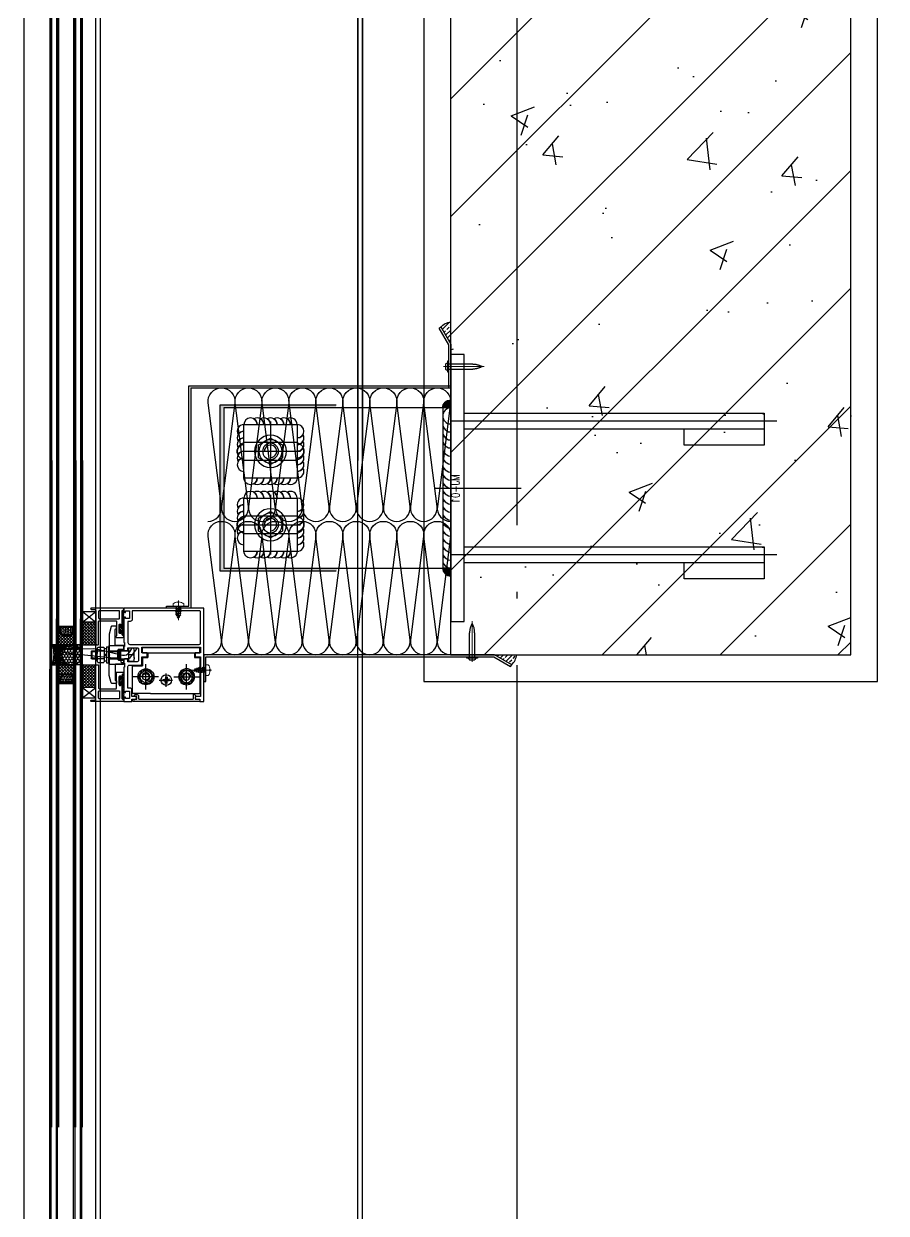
# Model space of a CAD drawing. Extents: x 6843040 to 15500510, y -6507076 to -4940511.
# Drawn here: x 7647908 to 7648554, y -6176403 to -6175511 of the extents above; entities that cross this region are included whole.
import ezdxf
from ezdxf.enums import TextEntityAlignment as Align

# ---------------------------------------------------------------- set-up
doc = ezdxf.new("R2010")
doc.units = 0
doc.header["$LTSCALE"] = 1000
doc.header["$MEASUREMENT"] = 0
for name, pattern in [('ACAD_ISO04W100', [30.5, 24, -3, 0.5, -3]), ('CENTER', [50.8, 31.75, -6.35, 6.35, -6.35]), ('CONTINOUS', [0]), ('DOTE', [2.42, 2, -0.2, 0.02, -0.2]), ('HIDDEN', [0.375, 0.25, -0.125])]:
    doc.linetypes.add(name, pattern=pattern)
for name, color, linetype in [('-07B2-附件', 8, 'Continuous'), ('1', 1, 'Continuous'), ('CENTER中心线层', 1, 'CENTER'), ('DOTE', 8, 'DOTE'), ('E_LINE_1', 1, 'Continuous'), ('FASTENER紧固件', 2, 'Continuous'), ('FRSTENER紧固件', 2, 'Continuous'), ('GC', 3, 'Continuous'), ('LT-dim 1', 3, 'Continuous'), ('LT-dim 2', 253, 'Continuous'), ('LT-dim 20', 253, 'Continuous'), ('LT-dim 4', 253, 'Continuous'), ('LT-dim 5', 3, 'Continuous'), ('LT-dim 50', 253, 'Continuous'), ('LT-dim 8', 253, 'Continuous'), ('LT-Fill-玻璃1', 14, 'Continuous'), ('LT-中线', 6, 'Continuous'), ('LT-文字标注', 7, 'Continuous'), ('LT-焊缝', 1, 'Continuous'), ('LT-玻璃', 4, 'Continuous'), ('LT-细线', 1, 'Continuous'), ('LT-铝板', 31, 'Continuous'), ('PJ', 25, 'Continuous'), ('PUB_HATCH', 8, 'Continuous'), ('Q02中线', 3, 'Continuous'), ('Q03轴线', 1, 'ACAD_ISO04W100'), ('Q08虚线', 75, 'HIDDEN'), ('Q09辅材', 31, 'Continuous'), ('WELDING', 1, 'Continuous'), ('XC', 61, 'Continuous'), ('ZX', 1, 'CENTER'), ('实体', 7, 'Continuous'), ('密封胶填充', 111, 'Continuous'), ('批荡层', 213, 'Continuous'), ('泡沫棒填充', 71, 'Continuous'), ('紧固件', 40, 'Continuous'), ('钢立柱规格布置', 2, 'Continuous')]:
    doc.layers.add(name, color=color, linetype=linetype)
for name, color, linetype, lineweight in [('002CEN', 1, 'CENTER', 13), ('003DOT', 253, 'HIDDEN', 13), ('009CON', 6, 'CONTINOUS', 15)]:
    doc.layers.add(name, color=color, linetype=linetype, lineweight=lineweight)
doc.styles.add('LT-文字标注', font='romans.shx', dxfattribs={"width": 0.8, "bigfont": 'gbhzfs.shx'})

# ---------------------------------------------------------------- blocks, each defined once
blk = doc.blocks.new('LT-BLK-20220127160324', base_point=(-28533.23, -2765.2))
at = {"color": 1, "linetype": 'ACAD_ISO04W100', "ltscale": 0.4}
for p, q in [((-28777.8, -2715.17), (-28533.23, -2715.17)), ((-28521.34, -2765.2), (-28586.02, -2765.2)), ((-28777.8, -2815.2), (-28533.23, -2815.2))]:
    blk.add_line(p, q, dxfattribs=at)
at = {"layer": 'GC', "color": 3}
blk.add_lwpolyline([(-28543.23, -2865.2), (-28543.23, -2665.2), (-28533.23, -2665.2), (-28533.23, -2865.2)], close=True, dxfattribs=at)
for points in [[(-28543.23, -2709.17), (-28768.23, -2709.17)], [(-28768.23, -2709.17), (-28768.23, -2733.17), (-28708.23, -2733.17), (-28708.23, -2721.17)], [(-28543.23, -2809.2), (-28768.23, -2809.2)], [(-28768.23, -2809.2), (-28768.23, -2833.2), (-28708.23, -2833.2), (-28708.23, -2821.2)]]:
    blk.add_lwpolyline(points, dxfattribs=at)
at = {"layer": 'GC', "ltscale": 3}
for points in [[(-28768.23, -2721.17), (-28543.23, -2721.17)], [(-28768.23, -2821.2), (-28543.23, -2821.2)]]:
    blk.add_lwpolyline(points, dxfattribs=at)
at = {"layer": 'LT-文字标注', "style": 'LT-文字标注', "width": 0.8}
blk.add_text('MJ-01', height=6, rotation=270, dxfattribs=at).set_placement((-28541.6, -2776.85), align=Align.BOTTOM_RIGHT)
blk = doc.blocks.new('LT-BLK-20230912092320', base_point=(26757.04, -59640.52))
at = {"layer": 'GC', "elevation": 0}
blk.add_lwpolyline([(26737.04, -59620.52), (26737.04, -59660.52), (26777.04, -59660.52), (26777.04, -59620.52)], close=True, dxfattribs=at)
at = {"layer": 'LT-焊缝', "elevation": 0}
for points in [[(26737.04, -59660.52, -0.57735), (26732.71, -59653.02, 0.267949), (26737.04, -59655.52, -0.57735), (26732.71, -59648.02, 0.267949), (26737.04, -59650.52, -0.57735), (26732.71, -59643.02, 0.267949), (26737.04, -59645.52, -0.57735), (26732.71, -59638.02, 0.267949), (26737.04, -59640.52, -0.57735), (26732.71, -59633.02, 0.267949), (26737.04, -59635.52, -0.57735), (26732.71, -59628.02, 0.267949), (26737.04, -59630.52, -1), (26737.04, -59620.52, -1)], [(26737.04, -59620.52, -0.57735), (26744.54, -59616.19, 0.267949), (26742.04, -59620.52, -0.57735), (26749.54, -59616.19, 0.267949), (26747.04, -59620.52, -0.57735), (26754.54, -59616.19, 0.267949), (26752.04, -59620.52, -0.57735), (26759.54, -59616.19, 0.267949), (26757.04, -59620.52, -0.57735), (26764.54, -59616.19, 0.267949), (26762.04, -59620.52, -1), (26772.04, -59620.52, -1)], [(26777.04, -59660.52, 0.57735), (26781.37, -59653.02, -0.267949), (26777.04, -59655.52, 0.57735), (26781.37, -59648.02, -0.267949), (26777.04, -59650.52, 0.57735), (26781.37, -59643.02, -0.267949), (26777.04, -59645.52, 0.57735), (26781.37, -59638.02, -0.267949), (26777.04, -59640.52, 0.57735), (26781.37, -59633.02, -0.267949), (26777.04, -59635.52, 0.57735), (26781.37, -59628.02, -0.267949), (26777.04, -59630.52, 1), (26777.04, -59620.52, 1)], [(26777.04, -59660.52, -0.57735), (26769.54, -59664.85, 0.267949), (26772.04, -59660.52, -0.57735), (26764.54, -59664.85, 0.267949), (26767.04, -59660.52, -0.57735), (26759.54, -59664.85, 0.267949), (26762.04, -59660.52, -0.57735), (26754.54, -59664.85, 0.267949), (26757.04, -59660.52, -0.57735), (26749.54, -59664.85, 0.267949), (26752.04, -59660.52, -0.57735), (26744.54, -59664.85, 0.267949), (26747.04, -59660.52, -1), (26737.04, -59660.52, -1)]]:
    blk.add_lwpolyline(points, format="xyb", dxfattribs=at)
at = {"layer": 'Q02中线'}
for centre, start, end in [((26757.04, -59622.24), 14.85003, 165.14997), ((26757.04, -59658.79), 194.85003, 345.14997)]:
    blk.add_arc(centre, 6.72, start, end, dxfattribs=at)
at = {"layer": 'Q03轴线', "ltscale": 0.2, "elevation": 0}
for points in [[(26757.04, -59618.12), (26757.04, -59662.91)], [(26734.64, -59640.52), (26779.43, -59640.52)]]:
    blk.add_lwpolyline(points, dxfattribs=at)
at = {"layer": 'Q08虚线', "ltscale": 20}
for p, q in [((26750.54, -59660.52), (26750.54, -59620.52)), ((26763.54, -59620.52), (26763.54, -59660.52))]:
    blk.add_line(p, q, dxfattribs=at)
at = {"layer": 'Q09辅材', "elevation": 0}
for points in [[(26757.04, -59628.52, -1), (26757.04, -59652.52, -1), (26757.04, -59628.52, -1)], [(26757.04, -59631.82, -1), (26757.04, -59649.22, -1), (26757.04, -59631.82, -1)], [(26757.04, -59634.52, -1), (26757.04, -59646.52, -1), (26757.04, -59634.52, -1)], [(26761.69, -59640.52, -2.414214), (26757.04, -59635.87, -2.414214)]]:
    blk.add_lwpolyline(points, format="xyb", dxfattribs=at)
blk.add_lwpolyline([(26766.96, -59640.52), (26762, -59631.52), (26752.07, -59631.52), (26747.11, -59640.52), (26752.07, -59649.52), (26762, -59649.52), (26766.96, -59640.52)], dxfattribs=at)
blk = doc.blocks.new('LT-BLK-20240910174306', base_point=(-5314322.42, -274178.33))
at = {"layer": 'LT-Fill-玻璃1'}
h = blk.add_hatch(dxfattribs=at)
h.set_pattern_fill('DOTS', color=8, scale=0.5)
h.set_pattern_definition([(0, (-5830511.4218, -915288.585), (0.396875, 0.79375), [0, -0.79375])])
h.paths.add_polyline_path([(-5314418.42, -274118.33), (-5314418.42, -274116.33), (-5314505.51, -274116.33), (-5314505.51, -274240.33), (-5314417.69, -274240.33), (-5314417.69, -274238.33), (-5314503.51, -274238.33), (-5314503.51, -274118.33)])
at = {"layer": 'WELDING'}
h = blk.add_hatch(color=256, dxfattribs=at)
h.dxf.hatch_style = 1
edge = h.paths.add_edge_path()
edge.add_line((-5314332.42, -274112.33), (-5314332.42, -274118.33))
edge.add_line((-5314332.42, -274118.33), (-5314338.42, -274118.33))
edge.add_arc((-5314332.42, -274118.33), 6, 90, 180, ccw=False)
h = blk.add_hatch(color=256, dxfattribs=at)
h.dxf.hatch_style = 1
edge = h.paths.add_edge_path()
edge.add_line((-5314332.42, -274244.33), (-5314332.42, -274238.33))
edge.add_line((-5314332.42, -274238.33), (-5314338.42, -274238.33))
edge.add_arc((-5314332.42, -274238.33), 6, 180, 270)
at = {"layer": 'GC'}
blk.add_line((-5314338.42, -274118.33), (-5314338.42, -274238.33), dxfattribs=at)
at = {"layer": 'GC', "elevation": 0}
blk.add_lwpolyline([(-5314332.42, -274238.33), (-5314332.42, -274118.33), (-5314502.42, -274118.33), (-5314502.42, -274238.33)], close=True, dxfattribs=at)
at = {"layer": 'LT-dim 2', "color": 8, "elevation": 0}
blk.add_lwpolyline([(-5314418.42, -274116.33), (-5314505.51, -274116.33), (-5314505.51, -274240.33), (-5314418.42, -274240.33)], dxfattribs=at)
at = {"layer": 'LT-dim 5', "color": 1}
for centre, start in [((-5314332.42, -274124.33), 90), ((-5314332.42, -274130.33), 150), ((-5314332.42, -274136.33), 150), ((-5314332.42, -274142.33), 150), ((-5314332.42, -274148.33), 150), ((-5314332.42, -274154.33), 150), ((-5314332.42, -274160.33), 150), ((-5314332.42, -274166.33), 150), ((-5314332.42, -274172.33), 150), ((-5314332.42, -274178.33), 150), ((-5314332.42, -274184.33), 150), ((-5314332.42, -274190.33), 150), ((-5314332.42, -274196.33), 150), ((-5314332.42, -274202.33), 150), ((-5314332.42, -274208.33), 150), ((-5314332.42, -274214.33), 150), ((-5314332.42, -274220.33), 150), ((-5314332.42, -274226.33), 150), ((-5314332.42, -274232.33), 150)]:
    blk.add_arc(centre, 6, start, 270, dxfattribs=at)
at = {"layer": 'WELDING'}
for points in [[(-5314332.42, -274112.33), (-5314332.42, -274118.33), (-5314338.42, -274118.33, -0.414214)], [(-5314332.42, -274244.33), (-5314332.42, -274238.33), (-5314338.42, -274238.33, 0.414214)]]:
    blk.add_lwpolyline(points, format="xyb", close=True, dxfattribs=at)
at = {"layer": 'LT-dim 4', "xscale": -1, "rotation": 90}
for p in [(-5314467.51, -274150.83, 0), (-5314467.51, -274205.83, 0)]:
    blk.add_blockref('LT-BLK-20230912092320', p, dxfattribs=at)
at = {"layer": 'LT-dim 50', "xscale": -1}
blk.add_blockref('LT-BLK-20220127160324', (-5314332.42, -274178.33), dxfattribs=at)
blk = doc.blocks.new('LT-BLK-20230218091845', base_point=(395239.09, 252820.69))
at = {"layer": 'LT-Fill-玻璃1'}
h = blk.add_hatch(dxfattribs=at)
h.set_pattern_fill('ANSI33', color=8, scale=0.75, style=0)
h.set_pattern_definition([(45, (0, 0), (-3.367596045, 3.367596045), []), (45, (3.3676, 0), (-3.367596045, 3.367596045), [2.38125, -1.190625])])
edge = h.paths.add_edge_path()
edge.add_line((395239.09, 252820.69), (395252.08, 252813.19))
edge.add_arc((395244.39, 252821.78), 11.52, 311.8286, 333.21054)
edge.add_arc((395244.39, 252821.78), 11.52, 333.21054, 354.59247)
edge.add_line((395255.86, 252820.69), (395239.09, 252820.69))
at = {"layer": 'LT-dim 5'}
blk.add_arc((395244.39, 252821.78), 11.52, 311.8286, 354.59247, dxfattribs=at)
blk = doc.blocks.new('LT-BLK-20240528163730', base_point=(-326528.04, 67956.23))
at = {"layer": 'LT-中线'}
for p, q in [((-326529.33, 67957.09), (-326536.83, 67944.1)), ((-326535.33, 67943.67), (-326528.04, 67956.23)), ((-326528.04, 67956.23), (-326529.33, 67957.09)), ((-326536.83, 67944.1), (-326536.83, 67911.34)), ((-326535.33, 67911.34), (-326535.33, 67943.67))]:
    blk.add_line(p, q, dxfattribs=at)
at = {"layer": 'LT-Fill-玻璃1', "rotation": 90.00000000172149}
blk.add_blockref('LT-BLK-20230218091845', (-326536.83, 67944.01), dxfattribs=at)
blk = doc.blocks.new('sd425')
at = {"layer": '实体', "color": 1, "linetype": 'CENTER', "lineweight": 18}
blk.add_line((-0.05, 3.92), (-0.05, -26.62), dxfattribs=at)
at = {"layer": '紧固件', "color": 40}
blk.add_lwpolyline([(4, 0), (-4, 0), (-4, 0.98), (4, 0.98)], close=True, dxfattribs=at)
blk.add_lwpolyline([(-3.5, 0.98, 0.342434), (-2.05, 2.11, -0.350221), (-1.56, 2.48), (1.57, 2.48, -0.341999), (2.05, 2.1, 0.348555), (3.5, 0.98)], format="xyb", dxfattribs=at)
at = {"layer": '紧固件', "color": 40, "linetype": 'HIDDEN', "ltscale": 2}
blk.add_lwpolyline([(1.87, 0), (1.87, -18, -0.131642), (-0.04, -24.99, -0.131531), (-1.93, -18), (-1.93, 0)], format="xyb", dxfattribs=at)
blk = doc.blocks.new('LT-BLK-20240528163734', base_point=(-326528.04, 67956.23))
at = {"rotation": 270}
blk.add_blockref('sd425', (-326535.33, 67927.36), dxfattribs=at)
at = {"layer": 'LT-dim 50'}
blk.add_blockref('LT-BLK-20240528163730', (-326528.04, 67956.23), dxfattribs=at)
blk = doc.blocks.new('*U255')
at = {"layer": '002CEN', "ltscale": 5}
blk.add_line((-4.05, 0), (10.54, 0), dxfattribs=at)
at = {"layer": '003DOT', "ltscale": 5}
for p, q in [((0, 4), (0, 1.75)), ((0, 1.75), (0, -2.31)), ((0, 1.69), (0.62, -1.55)), ((0, 0), (0.3, -2.11)), ((0.2, 1.55), (0.78, 1.55)), ((0.78, 1.55), (1.1, 2.11)), ((0.78, 1.55), (1.37, -1.55)), ((1.1, 2.11), (1.7, -2.11)), ((1.1, 2.11), (1.43, 1.55)), ((1.43, 1.55), (2.02, -1.55)), ((1.43, 1.55), (2.18, 1.55)), ((2.18, 1.55), (2.5, 2.11)), ((2.18, 1.55), (2.77, -1.55)), ((2.5, 2.11), (3.1, -2.11)), ((2.5, 2.11), (2.83, 1.55)), ((2.83, 1.55), (3.42, -1.55)), ((2.83, 1.55), (3.58, 1.55)), ((3.58, 1.55), (3.9, 2.11)), ((3.58, 1.55), (4.17, -1.55)), ((3.9, 2.11), (4.5, -2.11)), ((3.9, 2.11), (4.23, 1.55)), ((4.23, 1.55), (4.82, -1.55)), ((4.23, 1.55), (4.98, 1.55)), ((4.98, 1.55), (5.3, 2.11)), ((4.98, 1.55), (5.57, -1.55)), ((5.3, 2.11), (5.9, -2.11)), ((5.3, 2.11), (5.63, 1.55)), ((5.63, 1.55), (6.22, -1.55)), ((5.63, 1.55), (5.76, 1.55)), ((5.76, 1.55), (6.47, 1.25)), ((6.47, 1.25), (6.76, 1.74)), ((6.47, 1.25), (6.94, -1.06)), ((6.76, 1.74), (7.22, -1.55)), ((6.76, 1.74), (7.21, 0.95)), ((7.21, 0.95), (7.68, -0.75)), ((7.21, 0.95), (7.96, 0.64)), ((7.96, 0.64), (8.24, 1.13)), ((7.96, 0.64), (8.26, -0.51)), ((8.24, 1.13), (8.54, -1)), ((8.24, 1.13), (8.7, 0.33)), ((8.7, 0.33), (9, -0.21)), ((8.7, 0.33), (9.5, 0)), ((9.5, 0), (9, -0.21)), ((0, -2.31), (0, -4)), ((0.3, -2.11), (0.2, -2.11)), ((0.62, -1.55), (0.3, -2.11)), ((1.37, -1.55), (0.62, -1.55)), ((1.7, -2.11), (1.37, -1.55)), ((2.02, -1.55), (1.7, -2.11)), ((2.77, -1.55), (2.02, -1.55)), ((3.1, -2.11), (2.77, -1.55)), ((3.42, -1.55), (3.1, -2.11)), ((4.17, -1.55), (3.42, -1.55)), ((4.5, -2.11), (4.17, -1.55)), ((4.82, -1.55), (4.5, -2.11)), ((5.57, -1.55), (4.82, -1.55)), ((5.9, -2.11), (5.57, -1.55)), ((6.22, -1.55), (5.9, -2.11)), ((6.94, -1.06), (6.19, -1.37)), ((6.19, -1.37), (6.22, -1.55)), ((7.22, -1.55), (6.94, -1.06)), ((7.68, -0.75), (7.22, -1.55)), ((8.26, -0.51), (7.68, -0.75)), ((8.54, -1), (8.26, -0.51)), ((9, -0.21), (8.54, -1))]:
    blk.add_line(p, q, dxfattribs=at)
for centre, start, end in [((0.2, 1.75), 180, 270), ((0.2, -2.31), 90, 180)]:
    blk.add_arc(centre, 0.2, start, end, dxfattribs=at)
at = {"layer": '009CON'}
for p, q in [((-2.7, 0.4), (-3.09, 0.4)), ((-2.7, -0.4), (-2.7, 0.4)), ((-1.72, 4), (0, 4)), ((-3.09, -0.4), (-2.7, -0.4)), ((0, -4), (-1.72, -4))]:
    blk.add_line(p, q, dxfattribs=at)
for start, end in [(142.02013, 176.47188), (183.52812, 217.97987)]:
    blk.add_arc((3.4, 0), 6.5, start, end, dxfattribs=at)
blk = doc.blocks.new('*U254')
at = {"layer": 'LT-玻璃', "color": 8}
for p, q in [((-1546.8, 23), (0, 23)), ((-1546.8, 19), (0, 19)), ((-1546.8, 5), (0, 5)), ((-1546.8, 1), (0, 1))]:
    blk.add_line(p, q, dxfattribs=at)
at = {"layer": 'LT-玻璃', "color": 150}
for points in [[(-1546.8, 24), (-1, 24), (0, 23), (0, 19), (-1, 18), (-1546.8, 18)], [(-1546.8, 0), (-1, 0), (0, 1), (0, 5), (-1, 6), (-1546.8, 6)]]:
    blk.add_lwpolyline(points, dxfattribs=at)
blk = doc.blocks.new('LT-BLK-20221110170712', base_point=(70366.62, 148976.21))
at = {"layer": 'LT-铝板'}
blk.add_lwpolyline([(70377.32, 148988.71), (70366.82, 148988.71, 0.414214), (70366.32, 148988.21), (70366.32, 148986.21, 0.414214), (70366.82, 148985.71), (70370.32, 148985.71, -0.414214), (70370.82, 148985.21), (70370.82, 148981.71), (70370.82, 148978.21, -0.414214), (70370.32, 148977.71), (70366.82, 148977.71, 0.414214), (70366.32, 148977.21), (70366.32, 148975.21, 0.414214), (70366.82, 148974.71), (70372.32, 148974.71, -0.414214), (70372.82, 148974.21), (70372.82, 148962.71, -0.414214), (70372.32, 148962.21, 0.414214), (70371.82, 148961.71), (70371.82, 148960.71, 0.414214), (70372.32, 148960.21), (70375.33, 148960.21, 0.339454), (70375.81, 148960.58), (70377.32, 148966.21), (70377.32, 148981.21), (70376.82, 148981.71), (70377.32, 148982.21)], format="xyb", close=True, dxfattribs=at)
blk = doc.blocks.new('LT-BLK-20221110170731', base_point=(70370.08, 148951.27))
at = {"layer": 'LT-铝板'}
for points in [[(70391.52, 148949.71, 0.414214), (70391.02, 148950.21), (70389.02, 148950.21, -0.414214), (70387.52, 148951.71), (70387.52, 148976.21, 0.414214), (70387.02, 148976.71), (70386.02, 148976.71, 0.414214), (70385.52, 148976.21), (70385.52, 148959.21, -0.414214), (70385.02, 148958.71), (70372.62, 148958.71, -0.414214), (70372.12, 148959.21), (70372.12, 148969.84, -0.267949), (70372.37, 148970.28, 0.267949), (70372.62, 148970.71), (70372.62, 148970.71, 0.414214), (70372.12, 148971.21), (70367.37, 148971.21, 0.414214), (70366.62, 148970.46), (70366.62, 148970.46, 0.402543), (70367.34, 148969.71, -0.402543), (70367.82, 148969.21), (70367.82, 148967.21, 0.414214), (70368.32, 148966.71, 0.414214), (70368.82, 148967.21), (70368.82, 148967.71, -0.414214), (70369.32, 148968.21), (70369.62, 148968.21, -0.414214), (70370.12, 148967.71), (70370.12, 148961.71, -0.414214), (70369.62, 148961.21), (70369.32, 148961.21, -0.414214), (70368.82, 148961.71), (70368.82, 148962.21, 0.414214), (70368.32, 148962.71), (70368.32, 148962.71, 0.414214), (70367.82, 148962.21), (70367.82, 148951.21, -0.402543), (70367.34, 148950.71, 0.402543), (70366.62, 148949.96, 0.414214), (70367.37, 148949.21), (70391.02, 148949.21, 0.414214)], [(70385.02, 148951.21, 0.414214), (70385.52, 148951.71), (70385.52, 148956.71, 0.414214), (70385.02, 148957.21), (70370.32, 148957.21, 0.414214), (70369.82, 148956.71), (70369.82, 148951.71, 0.414214), (70370.32, 148951.21)]]:
    blk.add_lwpolyline(points, format="xyb", close=True, dxfattribs=at)
blk = doc.blocks.new('LT-BLK-20221110171121', base_point=(70395.52, 148950.21))
at = {"layer": '1'}
h = blk.add_hatch(dxfattribs=at)
h.set_pattern_fill('ANSI37', color=252, scale=0.5, angle=-180, style=0)
h.set_pattern_definition([(315, (70258.9578, 147994.0747), (-1.122532, -1.122532), []), (225, (70258.9578, 147994.0747), (-1.122532, 1.122532), [])])
h.paths.add_polyline_path([(70387.52, 148973.71), (70387.52, 148956.71), (70397.52, 148956.71), (70397.52, 148973.71)])
at = {"layer": '1', "color": 252}
for p, q in [((70397.52, 148948.91), (70387.52, 148956.71)), ((70397.52, 148956.71), (70387.52, 148948.91)), ((70397.52, 148948.91), (70387.52, 148956.71)), ((70397.52, 148956.71), (70387.52, 148948.91))]:
    blk.add_line(p, q, dxfattribs=at)
at = {"layer": 'LT-细线'}
for points in [[(70397.52, 148972.71), (70398.52, 148973.71), (70387.52, 148973.71)], [(70397.52, 148972.71), (70397.52, 148948.91), (70387.52, 148948.91), (70387.52, 148973.71)], [(70387.52, 148956.71), (70397.52, 148956.71)]]:
    blk.add_lwpolyline(points, dxfattribs=at)
blk = doc.blocks.new('LT-BLK-20221110170740', base_point=(70370.12, 148964.71))
at = {"layer": 'LT-细线', "lineweight": 25}
blk.add_lwpolyline([(70366.52, 148952.21), (70366.52, 148951.41, 0.414214), (70366.72, 148951.21), (70367.62, 148951.21, 0.414214), (70367.82, 148951.41), (70367.82, 148963.16, -0.414214), (70367.97, 148963.31), (70369.02, 148963.31, -0.487404), (70369.12, 148963.16), (70369.12, 148961.96, 0.414214), (70369.27, 148961.81), (70369.97, 148961.81, 0.414214), (70370.12, 148961.96), (70370.12, 148967.46, 0.414214), (70369.97, 148967.61), (70369.27, 148967.61, 0.414214), (70369.12, 148967.46), (70369.12, 148966.26, -0.487404), (70369.02, 148966.11), (70367.97, 148966.11, -0.414214), (70367.82, 148966.26), (70367.82, 148969.01, 0.414214), (70367.62, 148969.21), (70366.72, 148969.21, 0.414214), (70366.52, 148969.01), (70366.52, 148968.21, -0.287157), (70366.52, 148966.21, -0.287157), (70366.52, 148964.21, -0.287157), (70366.52, 148962.21, -0.287157), (70366.52, 148960.21, -0.287157), (70366.52, 148958.21, -0.287157), (70366.52, 148956.21, -0.287157), (70366.52, 148954.21, -0.287157)], format="xyb", close=True, dxfattribs=at)
blk = doc.blocks.new('LT-BLK-20221110170832', base_point=(70370.12, 148964.71))
at = {"layer": '1'}
h = blk.add_hatch(dxfattribs=at)
h.set_pattern_fill('ANSI31', color=252, scale=0.3, angle=-180, style=0)
h.set_pattern_definition([(315, (69125.05355, 144959.7555), (-0.6735192, -0.6735192), [])])
h.paths.add_polyline_path([(70367.82, 148963.16, -0.414214), (70367.97, 148963.31), (70369.02, 148963.31, -0.487404), (70369.12, 148963.16), (70369.12, 148961.96, 0.414214), (70369.27, 148961.81), (70369.97, 148961.81, 0.414214), (70370.12, 148961.96), (70370.12, 148967.46, 0.414214), (70369.97, 148967.61), (70369.27, 148967.61, 0.414214), (70369.12, 148967.46), (70369.12, 148966.26, -0.487404), (70369.02, 148966.11), (70367.97, 148966.11, -0.414214), (70367.82, 148966.26), (70367.82, 148969.01, 0.414214), (70367.62, 148969.21), (70366.72, 148969.21, 0.414214), (70366.52, 148969.01), (70366.52, 148968.21, -0.287157), (70366.52, 148966.21, -0.287157), (70366.52, 148964.21, -0.287157), (70366.52, 148962.21, -0.287157), (70366.52, 148960.21, -0.287157), (70366.52, 148958.21, -0.287157), (70366.52, 148956.21, -0.287157), (70366.52, 148954.21, -0.287157), (70366.52, 148952.21), (70366.52, 148951.41, 0.414214), (70366.72, 148951.21), (70367.62, 148951.21, 0.414214), (70367.82, 148951.41)])
at = {"layer": 'LT-细线'}
blk.add_blockref('LT-BLK-20221110170740', (70370.12, 148964.71), dxfattribs=at)
blk = doc.blocks.new('LT-耐候密封胶缝')
at = {"layer": '密封胶填充'}
h = blk.add_hatch(dxfattribs=at)
h.set_pattern_fill('ANSI38', color=8, scale=0.04, angle=180, style=0)
h.set_pattern_definition([(225, (-9e-13, 6e-11), (0.0449013, -0.0449013), []), (315, (-9e-13, 6e-11), (0.134704, -0.0449013), [0.15875, -0.09525])])
edge = h.paths.add_edge_path()
edge.add_line((0.5, -1), (0.5, -0.02))
edge.add_arc((0, 1.798), 1.885, 254.61982, 285.38016, ccw=False)
edge.add_line((-0.5, -0.02), (-0.5, -1))
edge.add_arc((0, -1), 0.5, 0, 180, ccw=False)
at = {"layer": '泡沫棒填充'}
h = blk.add_hatch(dxfattribs=at)
h.set_pattern_fill('HONEY', color=8, scale=0.026667, angle=180, style=0)
h.set_pattern_definition([(180, (104.55329, -12.9341), (-0.127, -0.073323467), [0.08466667, -0.16933333]), (300, (104.55329, -12.9341), (0.126999985, -0.073323493), [0.08466667, -0.16933333]), (240, (104.55329, -12.9341), (-1.5e-08, -0.14664696), [-0.16933333, 0.08466667])])
h.paths.add_polyline_path([(0.5, -1, -1), (-0.5, -1, -1)])
at = {"layer": 'LT-细线'}
for points in [[(-0.5, -1), (-0.5, -0.02)], [(0.5, -0.02), (0.5, -1)]]:
    blk.add_lwpolyline(points, dxfattribs=at)
blk.add_lwpolyline([(-0.5, -0.02, 0.135029), (0.5, -0.02, 0.135029)], format="xyb", dxfattribs=at)
blk.add_circle((0, -1), 0.5, dxfattribs=at)
blk = doc.blocks.new('*U251')
at = {"layer": '-07B2-附件', "color": 6, "lineweight": -3}
for p, q in [((-5, 3.61), (-5, 0)), ((5, 0), (-5, 0)), ((-3, -15.1), (-3, 0)), ((0, 3.61), (0, 0)), ((0, 3.61), (0, 0)), ((3, -15.1), (3, 0)), ((5, 3.61), (5, 0)), ((-3, -6), (-2.4, -7.2)), ((3, -6), (-3, -6)), ((3, -7.2), (-3, -7.2)), ((-2.4, -15.1), (-2.4, -7.2)), ((3, -6), (2.4, -7.2)), ((2.4, -15.1), (2.4, -7.2)), ((6, -15.1), (-6, -15.1)), ((-6, -16.7), (-6, -15.1)), ((6, -16.7), (-6, -16.7)), ((-4.65, -18.3), (-4.65, -16.7)), ((0, -18.3), (-0.92, -16.7)), ((0.92, -18.3), (0, -16.7)), ((4.65, -18.3), (4.65, -16.7)), ((6, -16.7), (6, -15.1)), ((-5.77, -23.11), (-5.77, -18.69)), ((4.65, -18.3), (-4.65, -18.3)), ((-4.33, -23.5), (4.33, -23.5)), ((3.9, -18.3), (-3.9, -18.3)), ((-3, -27.5), (-3, -23.5)), ((-2.88, -23.11), (-2.88, -18.69)), ((-2.4, -28.1), (-2.4, -23.5)), ((2.4, -28.1), (2.4, -23.5)), ((2.89, -23.11), (2.89, -18.69)), ((3, -27.5), (3, -23.5)), ((5.78, -23.11), (5.78, -18.69)), ((3, -27.5), (-3, -27.5)), ((-3, -27.5), (-2.4, -28.1)), ((2.4, -28.1), (-2.4, -28.1)), ((3, -27.5), (2.4, -28.1))]:
    blk.add_line(p, q, dxfattribs=at)
blk.add_lwpolyline([(-2.5, 4.08), (2.5, 4.08)], dxfattribs=at)
for centre, radius, start, end in [((-2.5, -2.83), 6.91, 68.79398, 111.20602), ((2.5, -2.83), 6.91, 68.79398, 111.20602), ((-4.33, -21.19), 2.89, 60, 120), ((-4.33, -20.61), 2.89, 240, 300), ((0, -29.27), 10.97, 74.73852, 105.26148), ((0, -12.53), 10.97, 254.73852, 285.26148), ((4.33, -21.19), 2.89, 60, 120), ((4.33, -20.61), 2.89, 240, 300)]:
    blk.add_arc(centre, radius, start, end, dxfattribs=at)
blk = doc.blocks.new('*U167')
at = {"layer": 'CENTER中心线层', "ltscale": 3}
for p, q in [((5.23, 0), (-4.69, 0)), ((0, 4.99), (0, -4.98))]:
    blk.add_line(p, q, dxfattribs=at)
at = {"layer": 'FASTENER紧固件'}
for p, q in [((-2.48, 0.65), (-0.63, 0.38)), ((-2.06, 0.59), (-2.06, -0.59)), ((-1.56, 0.52), (-0.79, 0.79)), ((-0.52, 1.56), (-0.79, 0.79)), ((-0.79, 0.79), (-0.45, 0.45)), ((-0.65, 2.48), (-0.38, 0.63)), ((-0.63, 0.38), (-0.45, 0.45)), ((-0.63, -0.38), (-0.63, 0.38)), ((0.59, 2.06), (-0.59, 2.06)), ((-0.45, 0.45), (-0.38, 0.63)), ((-0.38, 0.63), (0.38, 0.63)), ((0.65, 2.48), (0.38, 0.63)), ((0.38, 0.63), (0.45, 0.45)), ((0.79, 0.79), (0.45, 0.45)), ((0.45, 0.45), (0.63, 0.38)), ((0.52, 1.56), (0.79, 0.79)), ((2.48, 0.65), (0.63, 0.38)), ((0.63, 0.38), (0.63, -0.38)), ((1.56, 0.52), (0.79, 0.79)), ((2.06, 0.59), (2.06, -0.59)), ((-2.48, -0.65), (-0.63, -0.38)), ((-1.56, -0.52), (-0.79, -0.79)), ((-0.79, -0.79), (-0.45, -0.45)), ((-0.52, -1.56), (-0.79, -0.79)), ((-0.65, -2.48), (-0.38, -0.63)), ((-0.45, -0.45), (-0.63, -0.38)), ((0.59, -2.06), (-0.59, -2.06)), ((-0.38, -0.63), (-0.45, -0.45)), ((0.38, -0.63), (-0.38, -0.63)), ((0.45, -0.45), (0.38, -0.63)), ((0.65, -2.48), (0.38, -0.63)), ((0.63, -0.38), (0.45, -0.45)), ((0.79, -0.79), (0.45, -0.45)), ((0.52, -1.56), (0.79, -0.79)), ((2.48, -0.65), (0.63, -0.38)), ((1.56, -0.52), (0.79, -0.79))]:
    blk.add_line(p, q, dxfattribs=at)
blk.add_circle((0, 0), 4, dxfattribs=at)
blk = doc.blocks.new('M6-W-F')
at = {"layer": 'PJ', "extrusion": (0.866025, -0.5, 0)}
for p, q in [((-3.02, 4.78), (-5.64, 0.22)), ((3.02, -4.78), (5.64, -0.22))]:
    blk.add_line(p, q, dxfattribs=at)
at = {"layer": 'PJ', "extrusion": (0, 1, 0)}
for p, q in [((2.63, 5), (-2.63, 5)), ((-2.63, -5), (2.63, -5))]:
    blk.add_line(p, q, dxfattribs=at)
at = {"layer": 'PJ', "extrusion": (0.866025, 0.5, 0)}
for p, q in [((5.64, 0.22), (3.02, 4.78)), ((-5.64, -0.22), (-3.02, -4.78))]:
    blk.add_line(p, q, dxfattribs=at)
at = {"layer": 'PJ'}
for radius in [6, 4.45, 2.46]:
    blk.add_circle((0, 0), radius, dxfattribs=at)
for radius, start, end in [(5.65, 177.73949, 182.26051), (5.65, 117.73949, 122.26051), (3, 275.72958, 185.72958), (5.65, 57.73949, 62.26051), (5.65, 357.73949, 2.26051), (5.65, 237.73949, 242.26051), (5.65, 297.73949, 302.26051)]:
    blk.add_arc((0, 0), radius, start, end, dxfattribs=at)
at = {"layer": 'ZX', "ltscale": 0.6, "extrusion": (1, 0, 0)}
blk.add_line((0, -9.53), (0, 9.52), dxfattribs=at)
at = {"layer": 'ZX', "ltscale": 0.6, "extrusion": (0, 1, 0)}
blk.add_line((9.52, 0), (-9.53, 0), dxfattribs=at)
blk = doc.blocks.new('LT-BLK-20240527212027', base_point=(-4578.66, 6644.87))
at = {"layer": 'LT-中线', "ltscale": 10}
for p, q in [((-4558.16, 6648.87), (-4601.16, 6648.87)), ((-4601.16, 6644.87), (-4601.16, 6648.87)), ((-4558.16, 6644.87), (-4601.16, 6644.87)), ((-4597.16, 6644.87), (-4597.16, 6641.37)), ((-4562.16, 6644.87), (-4562.16, 6641.37)), ((-4558.16, 6644.87), (-4558.16, 6648.87)), ((-4597.16, 6641.37), (-4601.16, 6641.37)), ((-4601.16, 6641.37), (-4601.16, 6614.37)), ((-4558.16, 6641.37), (-4562.16, 6641.37)), ((-4558.16, 6641.37), (-4558.16, 6635.12)), ((-4550.66, 6635.12), (-4558.16, 6635.12)), ((-4550.66, 6614.37), (-4550.66, 6635.12)), ((-4564.16, 6614.37), (-4601.16, 6614.37)), ((-4564.16, 6614.37), (-4550.66, 6614.37))]:
    blk.add_line(p, q, dxfattribs=at)
at = {"layer": 'FRSTENER紧固件', "xscale": -1, "rotation": 180}
blk.add_blockref('*U167', (-4575.91, 6624.37), dxfattribs=at)
at = {"layer": 'PJ'}
blk.add_blockref('M6-W-F', (-4591.16, 6626.87), dxfattribs=at)
at = {"layer": 'PJ', "xscale": -1}
blk.add_blockref('M6-W-F', (-4560.66, 6626.87), dxfattribs=at)
blk = doc.blocks.new('LT-BLK-20240527212049', base_point=(-4575.84, 6610.87))
at = {"layer": 'LT-铝板'}
blk.add_lwpolyline([(-4552.61, 6614.67, 1), (-4552.61, 6615.97), (-4554.06, 6615.97, 0.414214), (-4555.06, 6614.97), (-4555.06, 6613.07, -0.414214), (-4555.56, 6612.57), (-4595.76, 6612.57, -0.414214), (-4596.26, 6613.07), (-4596.26, 6615.97, 0.654649), (-4596.77, 6616.19), (-4598.02, 6615.03, 0.504901), (-4597.96, 6614.55), (-4597.56, 6614.32), (-4597.56, 6612.57), (-4600.66, 6612.57, 0.414214), (-4600.96, 6612.27), (-4600.96, 6611.17, 0.414214), (-4600.66, 6610.87), (-4551.02, 6610.87, 0.916331), (-4550.9, 6612.17), (-4553.76, 6612.67), (-4553.76, 6614.67)], format="xyb", close=True, dxfattribs=at)
blk = doc.blocks.new('LT-BLK-20240528090141', base_point=(2057.88, 290.46))
at = {"layer": 'XC'}
blk.add_line((2100.52, 295.56), (2059.25, 291.16), dxfattribs=at)
blk.add_lwpolyline([(2100.52, 295.56), (2107.6, 297.41, 0.340873), (2107.97, 297.9), (2107.97, 298.06, 0.414214), (2107.47, 298.56), (2079.19, 298.66, 0.057672), (2076.91, 298.39), (2057.51, 293.84, -0.325637), (2052.09, 296.13), (2050.47, 298.82, 0.266494), (2049.6, 299.31), (2047.43, 299.31, 0.613237), (2047.03, 298.52), (2052.23, 291.38, 0.239743), (2053.04, 290.96), (2055.88, 290.96, -0.414214), (2056.38, 290.46), (2056.38, 288.46, 0.414214), (2056.88, 287.96), (2057.88, 287.96, 0.414214), (2058.38, 288.46), (2058.38, 290.17, -0.374148), (2059.25, 291.16)], format="xyb", dxfattribs=at)
blk = doc.blocks.new('LT-BLK-20240528090345', base_point=(1986.38, 298.62))
at = {"layer": 'LT-细线'}
blk.add_lwpolyline([(1986.38, 301.56), (1986.38, 298.62), (2005.47, 298.56), (2005.48, 301.56), (1986.38, 301.56), (2005.47, 298.56), (1986.38, 298.62), (2005.48, 301.56)], dxfattribs=at)
blk = doc.blocks.new('LT-BLK-20240910160700', base_point=(-5089123.43, -205701.59))
at = {"layer": 'LT-铝板'}
for points in [[(-5089076.93, -205700.09), (-5089076.93, -205695.84), (-5089120.93, -205695.84), (-5089120.93, -205700.09), (-5089116.93, -205700.09), (-5089116.93, -205703.09), (-5089120.93, -205703.09), (-5089120.93, -205732.99), (-5089117.83, -205732.99, -1), (-5089117.83, -205734.79), (-5089120.43, -205734.79), (-5089120.43, -205736.59), (-5089123.43, -205736.59), (-5089123.43, -205666.59), (-5089063.43, -205666.59), (-5089063.43, -205669.84), (-5089064.63, -205669.84), (-5089064.63, -205668.79), (-5089067.63, -205668.79), (-5089067.63, -205674.39), (-5089064.63, -205674.39), (-5089064.63, -205673.34), (-5089063.43, -205673.34), (-5089063.43, -205687.09), (-5089063.43, -205687.09), (-5089063.43, -205690.09), (-5089063.43, -205690.09), (-5089063.43, -205692.34), (-5089063.93, -205692.34), (-5089063.93, -205695.34), (-5089063.43, -205695.34), (-5089063.43, -205698.34), (-5089066.43, -205698.34), (-5089066.43, -205696.34), (-5089073.43, -205696.34, 0.414214), (-5089074.43, -205697.34), (-5089074.43, -205705.84, 0.414214), (-5089073.43, -205706.84), (-5089066.43, -205706.84), (-5089066.43, -205704.84), (-5089063.43, -205704.84), (-5089063.43, -205707.84), (-5089063.93, -205707.84), (-5089063.93, -205710.84), (-5089063.43, -205710.84), (-5089063.43, -205729.84), (-5089064.63, -205729.84), (-5089064.63, -205728.79), (-5089067.63, -205728.79), (-5089067.63, -205734.39), (-5089064.63, -205734.39), (-5089064.63, -205733.34), (-5089063.43, -205733.34), (-5089063.43, -205736.59), (-5089069.43, -205736.59), (-5089069.43, -205734.79), (-5089072.03, -205734.79, -1), (-5089072.03, -205732.99), (-5089069.43, -205732.99), (-5089069.43, -205728.09, -0.414214), (-5089067.93, -205726.59), (-5089066.43, -205726.59), (-5089066.43, -205710.34, 0.414214), (-5089067.43, -205709.34), (-5089075.93, -205709.34, -0.414214), (-5089076.93, -205708.34), (-5089076.93, -205703.09), (-5089080.93, -205703.09), (-5089080.93, -205700.09)], [(-5089120.93, -205692.84), (-5089120.93, -205669.59, -0.414214), (-5089119.93, -205668.59), (-5089069.63, -205668.59), (-5089069.63, -205675.09, 0.414214), (-5089068.13, -205676.59), (-5089066.43, -205676.59), (-5089066.43, -205692.34, -0.414214), (-5089067.93, -205693.84), (-5089119.93, -205693.84, -0.414214)]]:
    blk.add_lwpolyline(points, format="xyb", close=True, dxfattribs=at)
blk = doc.blocks.new('LT-BLK-202409101720251')
at = {"layer": '1'}
h = blk.add_hatch(dxfattribs=at)
h.set_pattern_fill('ANSI37', color=252, scale=0.1, angle=-180, style=0)
h.set_pattern_definition([(225, (6776707.03187, -51514.8134), (0.224506403027, -0.224506403027), []), (315, (6776707.03187, -51514.8134), (0.224506403027, 0.224506403027), [])])
h.paths.add_polyline_path([(15.69, 21.5), (14.69, 21.5), (14.69, 17.5), (15.69, 17.5)])
h.paths.add_polyline_path([(4.69, 21.5), (3.69, 21.5), (3.69, 17.5), (4.69, 17.5)])
h = blk.add_hatch(dxfattribs=at)
h.set_pattern_fill('HEX', color=252, scale=0.19, angle=-360, style=0)
h.set_pattern_definition([(360, (6776707.0319, -51514.8134), (1e-15, 1.0448594), [0.60325, -1.2065]), (120, (6776707.0319, -51514.8134), (-0.90487478378, -0.5224297), [0.60325, -1.2065]), (60, (6776707.6351, -51514.8134), (-0.90487478378, 0.5224297), [0.60325, -1.2065])])
edge = h.paths.add_edge_path()
edge.add_line((14.19, 17.62), (13, 15))
edge.add_line((14.19, 17.62), (14.19, 21))
edge.add_line((14.19, 21), (5.19, 21))
edge.add_line((5.19, 21), (5.19, 17.62))
edge.add_line((5.19, 17.62), (6.5, 15))
edge.add_line((6.5, 15), (13, 15))
h = blk.add_hatch(dxfattribs=at)
h.set_pattern_fill('ANSI37', color=252, scale=0.5, angle=-180, style=0)
h.set_pattern_definition([(225, (6776707.0319, -51514.8134), (1.12253201513, -1.12253201513), []), (315, (6776707.0319, -51514.8134), (1.12253201513, 1.12253201513), [])])
h.paths.add_polyline_path([(6.19, 14.5), (4.69, 17.5), (3.69, 17.5), (3.69, 8.5), (2.69, 7.5), (16.69, 7.5), (15.69, 8.5), (15.69, 17.5), (14.69, 17.5), (13.19, 14.5)])
h = blk.add_hatch(dxfattribs=at)
h.set_pattern_fill('ANSI37', color=252, scale=0.5, angle=-270, style=0)
h.set_pattern_definition([(135, (-289720.0529, -1679555.0618), (-1.1225320151, -1.1225320151), []), (225, (-289720.0529, -1679555.0618), (1.1225320151, -1.1225320151), [])])
h.paths.add_polyline_path([(6.19, -14.5), (4.69, -17.5), (3.69, -17.5), (3.69, -8.5), (2.69, -7.5), (16.69, -7.5), (15.69, -8.5), (15.69, -17.5), (14.69, -17.5), (13.19, -14.5)])
h = blk.add_hatch(dxfattribs=at)
h.set_pattern_fill('ANSI37', color=252, scale=0.1, angle=-270, style=0)
h.set_pattern_definition([(135, (-289720.05292, -1679555.0618), (-0.224506403027, -0.224506403027), []), (225, (-289720.05292, -1679555.0618), (0.224506403027, -0.224506403027), [])])
h.paths.add_polyline_path([(15.69, -21.5), (14.69, -21.5), (14.69, -17.5), (15.69, -17.5)])
h.paths.add_polyline_path([(4.69, -21.5), (3.69, -21.5), (3.69, -17.5), (4.69, -17.5)])
h = blk.add_hatch(dxfattribs=at)
h.set_pattern_fill('HEX', color=252, scale=0.19, angle=-450, style=0)
h.set_pattern_definition([(270, (-289720.0529, -1679555.0618), (1.0448594, -1e-15), [0.60325, -1.2065]), (30, (-289720.0529, -1679555.0618), (-0.5224297, 0.9048747838), [0.60325, -1.2065]), (330, (-289720.0529, -1679555.665), (0.5224297, 0.9048747838), [0.60325, -1.2065])])
edge = h.paths.add_edge_path()
edge.add_line((14.19, -17.62), (13, -15))
edge.add_line((14.19, -17.62), (14.19, -21))
edge.add_line((14.19, -21), (5.19, -21))
edge.add_line((5.19, -21), (5.19, -17.62))
edge.add_line((5.19, -17.62), (6.5, -15))
edge.add_line((6.5, -15), (13, -15))
at = {"color": 253}
for points in [[(3.69, 21.5), (4.69, 21.5), (4.69, 17.5), (3.69, 17.5)], [(6.19, 14.5), (4.69, 17.5), (4.69, 21.5), (14.69, 21.5), (14.69, 17.5), (13.19, 14.5)], [(12.88, 15), (6.5, 15), (5.19, 17.62), (5.19, 21), (14.19, 21), (14.19, 17.62)], [(15.69, 21.5), (14.69, 21.5), (14.69, 17.5), (15.69, 17.5)], [(3.69, -21.5), (4.69, -21.5), (4.69, -17.5), (3.69, -17.5)], [(6.19, -14.5), (4.69, -17.5), (4.69, -21.5), (14.69, -21.5), (14.69, -17.5), (13.19, -14.5)], [(12.88, -15), (6.5, -15), (5.19, -17.62), (5.19, -21), (14.19, -21), (14.19, -17.62)], [(15.69, -21.5), (14.69, -21.5), (14.69, -17.5), (15.69, -17.5)]]:
    blk.add_lwpolyline(points, close=True, dxfattribs=at)
for points in [[(3.69, 17.5), (4.69, 17.5), (6.19, 14.5), (13.19, 14.5), (14.69, 17.5), (15.69, 17.5), (15.69, 8.5), (16.69, 7.5), (2.69, 7.5), (3.69, 8.5), (3.69, 17.5)], [(3.69, -17.5), (4.69, -17.5), (6.19, -14.5), (13.19, -14.5), (14.69, -17.5), (15.69, -17.5), (15.69, -8.5), (16.69, -7.5), (2.69, -7.5), (3.69, -8.5), (3.69, -17.5)]]:
    blk.add_lwpolyline(points, dxfattribs=at)
at = {"layer": 'GC', "color": 8, "linetype": 'HIDDEN', "ltscale": 20}
for p, q in [((35.19, -209.04), (35.19, 145.7)), ((228.08, -209.04), (228.08, 145.7))]:
    blk.add_line(p, q, dxfattribs=at)
at = {"layer": 'LT-玻璃', "color": 8}
for p, q in [((-1.31, 145.7), (-1.31, 7.5)), ((2.69, 145.7), (2.69, 7.5)), ((16.69, 145.7), (16.69, 7.5)), ((20.69, 145.7), (20.69, 7.5)), ((-1.31, -209.04), (-1.31, -7.5)), ((2.69, -209.04), (2.69, -7.5)), ((16.69, -209.04), (16.69, -7.5)), ((20.69, -209.04), (20.69, -7.5))]:
    blk.add_line(p, q, dxfattribs=at)
at = {"layer": 'LT-玻璃', "color": 150}
for points in [[(-2.31, 145.7), (-2.31, 8.5), (-1.31, 7.5), (2.69, 7.5), (3.69, 8.5), (3.69, 145.7)], [(21.69, 145.7), (21.69, 8.5), (20.69, 7.5), (16.69, 7.5), (15.69, 8.5), (15.69, 145.7)], [(-2.31, -209.04), (-2.31, -8.5), (-1.31, -7.5), (2.69, -7.5), (3.69, -8.5), (3.69, -209.04)], [(21.69, -209.04), (21.69, -8.5), (20.69, -7.5), (16.69, -7.5), (15.69, -8.5), (15.69, -209.04)]]:
    blk.add_lwpolyline(points, dxfattribs=at)
at = {"layer": 'LT-铝板'}
for p, q in [((31.69, -209.04), (31.69, 145.7)), ((231.58, -209.04), (231.58, 145.7))]:
    blk.add_line(p, q, dxfattribs=at)
at = {"layer": '-07B2-附件', "xscale": -1, "rotation": 270}
blk.add_blockref('*U251', (56.19, 0), dxfattribs=at)
at = {"xscale": -1}
for name, p in [('LT-BLK-20240528090345', (19.7, 4.56)), ('LT-BLK-20240528090141', (51.19, -3.6))]:
    blk.add_blockref(name, p, dxfattribs=at)
at = {"layer": 'LT-dim 20', "ltscale": 10, "xscale": -1}
for name, p in [('LT-BLK-20240527212027', (87.19, 1.5)), ('LT-BLK-20240527212049', (84.37, -35))]:
    blk.add_blockref(name, p, dxfattribs=at)
at = {"layer": 'LT-dim 8', "rotation": 180}
blk.add_blockref('LT-BLK-20221110171121', (23.69, 31), dxfattribs=at)
at = {"layer": 'LT-dim 8', "ltscale": 1000, "xscale": -1}
blk.add_blockref('LT-BLK-20240910160700', (112.69, 0), dxfattribs=at)
at = {"layer": 'LT-dim 8', "xscale": -1}
blk.add_blockref('LT-BLK-20221110171121', (23.69, -31), dxfattribs=at)
at = {"layer": 'LT-Fill-玻璃1', "rotation": 180}
for name, p in [('LT-BLK-20221110170731', (49.14, 32.94)), ('LT-BLK-20221110170712', (52.39, 5.5))]:
    blk.add_blockref(name, p, dxfattribs=at)
at = {"layer": 'LT-Fill-玻璃1', "xscale": -14.99939610215067, "yscale": 14.99939610215067, "zscale": 14.99939610215067, "rotation": 89.998524491447}
blk.add_blockref('LT-耐候密封胶缝', (-1.31, 0), dxfattribs=at)
at = {"layer": 'LT-Fill-玻璃1', "xscale": -1}
for name, p in [('LT-BLK-20221110170712', (52.39, -5.5)), ('LT-BLK-20221110170731', (49.14, -32.94))]:
    blk.add_blockref(name, p, dxfattribs=at)
at = {"layer": 'LT-细线', "rotation": 180}
blk.add_blockref('LT-BLK-20221110170832', (49.09, 19.5), dxfattribs=at)
at = {"layer": 'LT-细线', "xscale": -1}
blk.add_blockref('LT-BLK-20221110170832', (49.09, -19.5), dxfattribs=at)

msp = doc.modelspace()

# ---------------------------------------------------------------- hatches: boundary and pattern name
at = {"layer": 'PUB_HATCH'}
h = msp.add_hatch(dxfattribs=at)
h.set_pattern_fill('钢筋混凝土', color=256, scale=25, style=0)
h.set_pattern_definition([(45, (100, -4000), (-44.19417382, 44.19417382), []), (50, (100, -4000), (179.3150457, -15.6880337), [18.75, -206.25]), (355, (100, -4000), (-34.6878334, 188.0480334), [15, -165]), (100.4514, (114.94, -4001.3), (144.6273454, 172.3598855), [15.9350475, -175.285528]), (46.1842, (100, -3950), (266.810262, -41.3797536), [28.125, -309.375]), (96.6356, (122.23, -3953.45), (233.6656764, 243.529468), [23.902572, -262.92825]), (351.1842, (100, -3950), (233.665486, 243.52965), [22.5, -247.5]), (21, (125, -3962.5), (149.226763, -100.6547227), [18.75, -206.25]), (326, (125, -3962.5), (60.828833, 181.2875113), [15, -165]), (71.4514, (137.44, -3970.89), (210.055657, 80.6326242), [15.9350475, -175.285528]), (37.5, (100, -4000), (3.03996383, 83.22346346), [0, -163, 0, -167.5, 0, -165.625]), (7.5, (100, -4000), (65.7673844, 98.602928), [0, -95.5, 0, -159.25, 0, -63.125]), (327.5, (44.25, -4000), (133.45560904, -5.63871793), [0, -62.5, 0, -195, 0, -258.75]), (317.5, (19.25, -4000), (145.7965423, 25.0262456), [0, -81.25, 0, -129.5, 0, -183.75])])
h.paths.add_polyline_path([(7649025.88, -6175113.89), (7649025.88, -6174983.89), (7648427.69, -6174983.89), (7648427.69, -6174783.89), (7648227.69, -6174783.89), (7648227.69, -6175983.89), (7648527.69, -6175983.89), (7648527.69, -6175113.89)])

# ---------------------------------------------------------------- linework, layer by layer
at = {"layer": 'DOTE', "ltscale": 0.25}
msp.add_line((7648277.69, -6180726.67), (7648277.69, -6153883.89), dxfattribs=at)
at = {"layer": 'E_LINE_1'}
msp.add_lwpolyline([(7648227.69, -6174783.89), (7648227.69, -6175983.89), (7648527.69, -6175983.89), (7648527.69, -6175113.89), (7649025.88, -6175113.89), (7649025.88, -6174983.89), (7648427.69, -6174983.89), (7648427.69, -6174783.89), (7648227.69, -6174783.89)], dxfattribs=at)
at = {"layer": 'GC', "color": 8, "linetype": 'HIDDEN', "ltscale": 20}
for p, q in [((7647965.19, -6178763.89), (7647965.19, -6173692.93)), ((7647965.19, -6178763.89), (7647965.19, -6173692.93)), ((7648158.19, -6178763.89), (7648158.19, -6173692.93)), ((7647965.3, -6175838.19), (7647965.3, -6174638.19)), ((7648158.3, -6175838.19), (7648158.3, -6174638.19))]:
    msp.add_line(p, q, dxfattribs=at)
at = {"layer": 'LT-dim 1'}
for points in [[(7648045.8, -6175883.89, 0.451718), (7648055.83, -6175872.63), (7648045.88, -6175795.15, -0.451718), (7648055.92, -6175783.89, -0.451718), (7648065.95, -6175795.15), (7648056, -6175872.63, 0.451718), (7648066.03, -6175883.89, 0.451718), (7648076.06, -6175872.63), (7648066.11, -6175795.15, -0.451718), (7648076.14, -6175783.89, -0.451718), (7648086.17, -6175795.15), (7648076.22, -6175872.63, 0.451718), (7648086.25, -6175883.89, 0.451718), (7648096.28, -6175872.63), (7648086.33, -6175795.15, -0.451718), (7648096.36, -6175783.89, -0.451718), (7648106.39, -6175795.15), (7648096.44, -6175872.63, 0.451718), (7648106.47, -6175883.89, 0.451718), (7648116.5, -6175872.63), (7648106.55, -6175795.15, -0.451718), (7648116.58, -6175783.89, -0.451718), (7648126.61, -6175795.15), (7648116.66, -6175872.63, 0.451718), (7648126.69, -6175883.89, 0.451718), (7648136.72, -6175872.63), (7648126.77, -6175795.15, -0.451718), (7648136.8, -6175783.89, -0.451718), (7648146.84, -6175795.15), (7648136.89, -6175872.63, 0.451718), (7648146.92, -6175883.89, 0.451718), (7648156.95, -6175872.63), (7648147, -6175795.15, -0.451718), (7648157.03, -6175783.89, -0.451718), (7648167.06, -6175795.15), (7648157.11, -6175872.63, 0.451718), (7648167.14, -6175883.89, 0.451718), (7648177.17, -6175872.63), (7648167.22, -6175795.15, -0.451718), (7648177.25, -6175783.89, -0.451718), (7648187.28, -6175795.15), (7648177.33, -6175872.63, 0.451718), (7648187.36, -6175883.89, 0.451718), (7648197.39, -6175872.63), (7648187.44, -6175795.15, -0.451718), (7648197.47, -6175783.89, -0.451718), (7648207.5, -6175795.15), (7648197.55, -6175872.63, 0.451718), (7648207.58, -6175883.89, 0.451718), (7648217.61, -6175872.63), (7648207.66, -6175795.15, -0.451718), (7648217.69, -6175783.89, -0.451718), (7648227.72, -6175795.15), (7648217.77, -6175872.63, 0.451718), (7648227.8, -6175883.89)], [(7648045.8, -6175983.89, 0.451718), (7648055.83, -6175972.63), (7648045.88, -6175895.15, -0.451718), (7648055.92, -6175883.89, -0.451718), (7648065.95, -6175895.15), (7648056, -6175972.63, 0.451718), (7648066.03, -6175983.89, 0.451718), (7648076.06, -6175972.63), (7648066.11, -6175895.15, -0.451718), (7648076.14, -6175883.89, -0.451718), (7648086.17, -6175895.15), (7648076.22, -6175972.63, 0.451718), (7648086.25, -6175983.89, 0.451718), (7648096.28, -6175972.63), (7648086.33, -6175895.15, -0.451718), (7648096.36, -6175883.89, -0.451718), (7648106.39, -6175895.15), (7648096.44, -6175972.63, 0.451718), (7648106.47, -6175983.89, 0.451718), (7648116.5, -6175972.63), (7648106.55, -6175895.15, -0.451718), (7648116.58, -6175883.89, -0.451718), (7648126.61, -6175895.15), (7648116.66, -6175972.63, 0.451718), (7648126.69, -6175983.89, 0.451718), (7648136.72, -6175972.63), (7648126.77, -6175895.15, -0.451718), (7648136.8, -6175883.89, -0.451718), (7648146.84, -6175895.15), (7648136.89, -6175972.63, 0.451718), (7648146.92, -6175983.89, 0.451718), (7648156.95, -6175972.63), (7648147, -6175895.15, -0.451718), (7648157.03, -6175883.89, -0.451718), (7648167.06, -6175895.15), (7648157.11, -6175972.63, 0.451718), (7648167.14, -6175983.89, 0.451718), (7648177.17, -6175972.63), (7648167.22, -6175895.15, -0.451718), (7648177.25, -6175883.89, -0.451718), (7648187.28, -6175895.15), (7648177.33, -6175972.63, 0.451718), (7648187.36, -6175983.89, 0.451718), (7648197.39, -6175972.63), (7648187.44, -6175895.15, -0.451718), (7648197.47, -6175883.89, -0.451718), (7648207.5, -6175895.15), (7648197.55, -6175972.63, 0.451718), (7648207.58, -6175983.89, 0.451718), (7648217.61, -6175972.63), (7648207.66, -6175895.15, -0.451718), (7648217.69, -6175883.89, -0.451718), (7648227.72, -6175895.15), (7648217.77, -6175972.63, 0.451718), (7648227.8, -6175983.89)]]:
    msp.add_lwpolyline(points, format="xyb", dxfattribs=at)
at = {"layer": 'LT-中线'}
for p, q in [((7648031.33, -6175782.39), (7648227.8, -6175782.39)), ((7648032.83, -6175783.89), (7648227.8, -6175783.89))]:
    msp.add_line(p, q, dxfattribs=at)
for points in [[(7648032.83, -6175783.86), (7648032.83, -6175948.89), (7648014.71, -6175948.89), (7648014.71, -6175947.39), (7648031.33, -6175947.39), (7648031.33, -6175782.36)], [(7648230.78, -6175983.89), (7648042.8, -6175983.89), (7648042.8, -6176003.89), (7648044.3, -6176003.89), (7648044.3, -6175985.39), (7648230.35, -6175985.39)]]:
    msp.add_lwpolyline(points, dxfattribs=at)
at = {"layer": 'LT-玻璃', "color": 8}
for p, q in [((7647928.7, -6173692.93), (7647927.6, -6177376.39)), ((7647932.69, -6173692.93), (7647931.6, -6177376.39)), ((7647946.69, -6173692.93), (7647945.6, -6177376.39)), ((7647950.69, -6173692.93), (7647949.6, -6177376.39))]:
    msp.add_line(p, q, dxfattribs=at)
at = {"layer": 'LT-玻璃', "color": 150}
for points in [[(7647927.69, -6173692.93), (7647926.6, -6177375.39), (7647927.6, -6177376.39), (7647931.6, -6177376.39), (7647932.6, -6177375.39), (7647933.69, -6173692.93)], [(7647951.69, -6173692.93), (7647950.6, -6177375.39), (7647949.6, -6177376.39), (7647945.6, -6177376.39), (7647944.6, -6177375.39), (7647945.69, -6173692.93)]]:
    msp.add_lwpolyline(points, dxfattribs=at)
at = {"layer": 'LT-铝板'}
for p, q in [((7647961.69, -6178763.89), (7647961.69, -6173692.93)), ((7647961.69, -6178763.89), (7647961.69, -6173692.93)), ((7648161.69, -6178763.89), (7648161.69, -6173692.93)), ((7647961.8, -6175838.19), (7647961.8, -6174638.19)), ((7648161.8, -6175838.19), (7648161.8, -6174638.19))]:
    msp.add_line(p, q, dxfattribs=at)
at = {"layer": '批荡层'}
for points in [[(7648247.69, -6153863.89), (7647907.69, -6153841.77), (7647907.69, -6178763.89)], [(7649025.88, -6174963.89), (7648447.69, -6174963.89), (7648447.69, -6174763.89), (7648207.69, -6174763.89), (7648207.69, -6176003.89), (7648547.69, -6176003.89), (7648547.69, -6175133.89), (7649025.88, -6175133.89)]]:
    msp.add_lwpolyline(points, dxfattribs=at)

# ---------------------------------------------------------------- block references
msp.add_blockref('LT-BLK-202409101720251', (7647930.11, -6175983.89))
at = {"rotation": 270}
for p in [(7648023.61, -6175947.39), (7648023.64, -6175947.39)]:
    msp.add_blockref('*U255', p, dxfattribs=at)
at = {"xscale": -1}
msp.add_blockref('*U255', (7648044.3, -6175995.44), dxfattribs=at)
at = {"layer": 'LT-dim 1', "ltscale": 1000}
msp.add_blockref('LT-BLK-20240910174306', (7648237.8, -6175858.89), dxfattribs=at)
at = {"layer": 'LT-dim 50', "xscale": -1}
msp.add_blockref('LT-BLK-20240528163734', (7648219.02, -6175739), dxfattribs=at)
at = {"layer": 'LT-dim 50', "rotation": 270}
msp.add_blockref('LT-BLK-20240528163734', (7648272.69, -6175992.68), dxfattribs=at)
at = {"layer": '钢立柱规格布置', "xscale": -1, "rotation": 270}
msp.add_blockref('*U254', (7647927.8, -6174791.39), dxfattribs=at)

doc.saveas('drawing.dxf')
